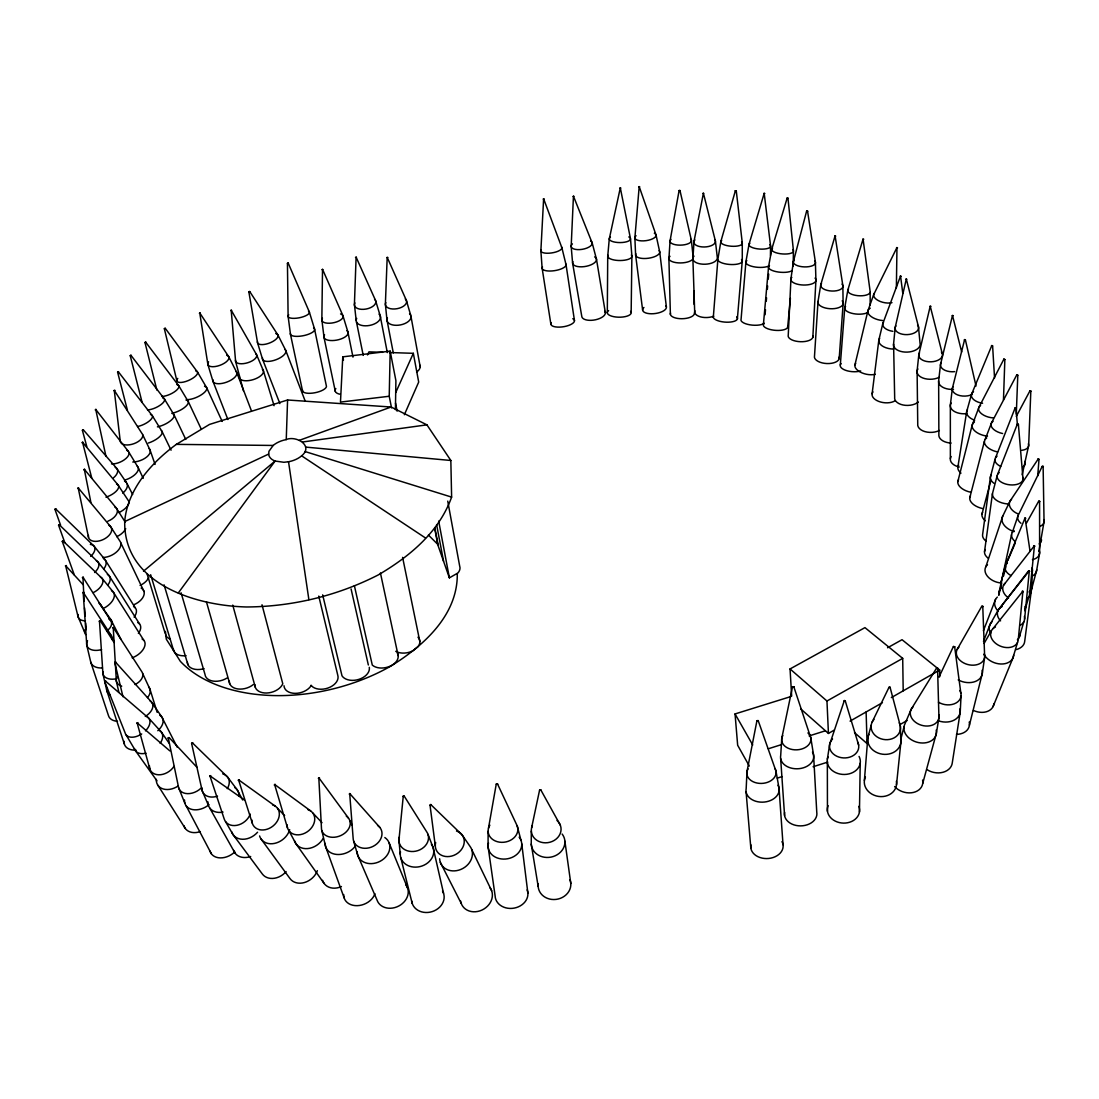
<?xml version="1.0" encoding="UTF-8"?>
<svg xmlns="http://www.w3.org/2000/svg" width="1099" height="1099" viewBox="0 0 1099 1099"><rect width="100%" height="100%" fill="white"/><g stroke="black" fill="none" stroke-linecap="round" stroke-linejoin="round"><path stroke-width="1.5" d="M321.842 319.562L322.529 269.296L342.943 315.715L347.888 331.912L352.985 357.12M742.278 260.6L742.278 242.934L736.275 190.855L735.327 190.786L736.275 190.855M827.368 759.134L829.635 744.504L844.362 700.475L845.255 700.887L858.635 745.04M845.255 701.025L843.963 701.011M870.161 305.288L870.174 292.32M84.747 632.516L78.029 616.566L65.61 565.628L83.208 584.75M488.107 831.339L488.08 846.546L495.127 895.946A16.458 13.641 -8.9 0 0 514.277 908.09A16.458 13.641 -8.9 0 0 527.163 889.847M1026.493 523.014L1038.679 501.226L1039.572 501.144L1039.613 553.072L1036.742 569.859L1030.312 594.119M538.153 886.357L531.243 844.101L531.312 831.064M607.307 312.858L607.72 256.397L609.258 239.032L620.303 187.819L630.496 238.744L631.884 256.053L631.156 312.514M806.639 211.035L807.573 211.159L806.639 211.035L793.451 261.383L790.95 278.638L788.258 335.071A12.405 5.468 2.3 0 0 800.484 341.707A12.405 5.468 2.3 0 0 812.834 335.937M770.454 255.394L770.55 245.723L764.19 193.314L749.051 244.157L745.933 261.644L741.083 319.218A12.213 4.451 4.5 0 0 749.738 324.796A12.213 4.451 4.5 0 0 764.286 323.271A12.281 4.492 4.8 0 0 773.82 330.195A12.281 4.492 4.8 0 0 787.667 326.169M792.516 686.71L793.794 686.806L792.516 686.71L781.787 738.198L780.702 755.439A16.609 11.91 -1.9 0 0 799.179 768.668A16.609 11.91 -1.9 0 0 812.477 752.101M793.19 266.219L793.409 251.547M793.423 250.586L787.956 198.15L787.186 197.999L771.814 249.006L768.586 266.562L763.42 324.329M859.459 812.024L860.215 763.228M395.42 409.666L395.901 380.652L390.172 351.13L342.778 356.845L340.47 402.097L389.225 396.258L390.172 351.13M787.035 198.163L787.956 198.191M387.315 352.587L380.172 315.701L375.57 300.522L356.103 257.125L354.414 304.492L356.158 320.207M758.228 720.71L756.936 720.724L758.186 720.587L776.004 771.251L779.04 788.258L783.024 844.678M896.372 287.842L896.963 247.522L873.691 294.587L867.88 310.907L854.926 364.937M286.248 439.641L287.581 399.995L391.107 407.015L426.92 424.846L450.837 460.481L451.62 497.105C439.064 532.163 409.584 556.506 378.413 574.846C337.585 595.754 292.389 606.689 246.533 606.978C195.512 605.7 123.706 584.05 124.709 521.585A167.9 100.462 -13.3 0 1 176.348 444.367L209.524 424.42L287.581 399.995M410.724 315.289L406.314 300.261L387.191 257.331L385.378 304.189L386.944 319.768L393.291 352.916M1003.469 399.926L1004.857 359.524L1003.785 359.304L1004.857 359.524M605.357 312.693L596.496 259.282L592.21 243.044L573.444 196.144L571.178 246.396L572.593 263.073L581.783 316.388A11.938 5.495 -9.9 0 0 595.617 319.754A11.938 5.495 -9.9 0 0 604.807 311.333M1032.414 570.106L1031.769 587.1L1024.68 641.459A15.262 10.454 8.1 0 1 1016.259 649.605M1016.287 414.131L1017.798 375.212L1016.699 374.993L1017.798 375.212M1016.3 416.37L1029.9 390.928L1030.835 390.983L1028.65 445.631L1022.166 474.823M574.489 320.716L566.054 264.763L561.905 247.811L543.62 198.782L540.873 250.792L542.123 268.142L550.846 323.999M763.901 193.41L764.835 193.479M961.048 696.079L960.224 712.042L952.27 762.926A15.949 12.158 11 0 1 943.121 772.24A15.949 12.158 11 0 1 927.295 769.808M812.834 337.366L815.898 280.822M156.869 390.049L144.972 342.503L145.618 342.064L178.862 385.928L188.272 401.588L201.213 429.022M145.892 342.119L144.999 342.545M170.18 639.055A14.095 8.833 -16.7 0 1 166.059 635.936L165.413 631.375M693.909 242.604L692.892 259.172L694.705 312.336M670.005 241.588L668.906 258.801L670.39 314.383M842.837 285.506L835.089 235.832L820.788 284.682L818.027 301.414L814.51 356.021A12.446 6.182 3.3 0 0 826.901 363.549A12.446 6.182 3.3 0 0 839.155 357.01M91.753 478.051L82.521 442.21L117.964 484.865L128.116 500.265A13.71 6.003 -26.4 0 1 118.912 512.615M141.95 401.767L130.218 355.65L130.877 355.211L164.562 399.239L174.109 414.969L185.786 439.463M131.138 355.307L130.245 355.691M839.183 358.631L843.112 303.942L842.878 286.88M666.392 306.978L659.702 251.863L656.062 235.104L639.192 186.569L634.879 237.961L635.62 255.092L642.64 310.138M840.309 364.923L844.76 307.624L847.824 290.122L863.058 239.087L870.092 291.139A11.265 4.52 3.7 0 1 857.769 295.672A11.265 4.52 3.7 0 1 848.524 289.023M713.306 317.35L717.839 259.9M1037.717 475.894L1039.008 459.341L1038.335 458.819L1010.022 501.117L1002.728 516.159L985.817 566.837M864.391 780.414L867.798 737.937L871.177 725.258M127.429 410.243L117.593 372.121L118.252 371.654L151.786 415.024M737.347 319.177L742.196 261.699M165.248 328.34L164.342 328.683L165.221 328.258L197.586 372.218L206.777 387.906L222.19 421.425M457.28 573.554C457.995 615.248 423.239 646.198 390.433 666.337A150.453 95.215 -13.8 0 1 180.346 661.337L166.334 639.233L165.661 634.851M765.055 314.781L765.508 309.684M766.264 301.195L766.566 297.802M767.336 289.312L767.638 285.919M768.242 279.132L768.696 274.036M539.582 790.14L540.9 790.167L539.582 790.14L531.628 827.684M399.404 836.93A14.974 12.405 -15.7 0 0 415.779 851.176A14.974 12.405 -15.7 0 0 426.453 831.448L404.185 796.088L403.278 795.964L398.923 840.213L400.256 854.253M694.005 256.122A12.254 5.921 -2.3 0 0 702.975 264.2A12.254 5.921 -2.3 0 0 717.29 257.372L715.394 241.011L703.415 193.204L694.032 241.258M787.653 327.351L790.401 298.406M702.742 193.438L703.69 193.369M893.583 344.014L895.163 327.584L906.318 278.967L918.448 326.678L920.014 343.012A13.353 7.583 -1.7 0 1 907.279 352.106A13.353 7.583 -1.7 0 1 893.583 344.014L894.668 397.151A13.092 7.679 -1.4 0 0 903.062 404.995A13.092 7.679 -1.4 0 0 918.352 402.028M896.496 784.906L900.864 742.457L900.328 725.972L890.011 687.095L889.009 687.301L872.111 722.153M993.056 628.559L1022.922 591.125L1018.251 639.92A14.328 10.303 21.5 0 1 998.112 645.031A14.328 10.303 21.5 0 1 995.488 626.938M679.1 190.567L680.006 190.594L679.1 190.567L670.129 240.489M1024.584 619.204L1029.337 570.738L999.774 608.104M435.3 845.928L430.025 805.141L430.657 804.454L462.006 834.787L469.85 846.134A17.007 14.232 -29 0 1 460.907 869.405A17.007 14.232 -29 0 1 439.641 858.745M1029.626 594.147L1034.447 545.681L1003.497 585.314M951.102 443.076A13.408 8.009 -0.3 0 1 938.876 434.435L938.642 380.913L940.524 364.373L952.49 315.427L961.68 351.955M496.253 784.109L497.559 784.136L496.253 784.109L488.492 828.179M872.125 393.676L878.843 340.031L882.785 323.683L900.548 275.973L902.76 293.145M984.512 551.643L992.452 493.671L997.068 475.963M1038.926 551.327L1044.05 521.682L1043.116 466.264L1042.237 466.319L1018.237 515.266L1012.289 532.466M377.561 825.335A14.933 11.965 -25.3 0 1 373.303 846.257A14.933 11.965 -25.3 0 1 353.122 838.015L349.688 793.505L379.911 827.506M957.875 467.034L966.667 411.672L971.365 394.775L991.82 345.484L992.603 345.842L994.554 378.015M756.936 720.724L746.99 771.525L746.18 788.546A16.595 12.116 -2.8 0 0 764.409 802.05A16.595 12.116 -2.8 0 0 777.982 785.222M208.343 805.182L202.175 790.717L191.611 743.446L192.229 742.69L227.617 777.103L237.137 789.741L242.659 799.99M346.295 816.117A14.864 11.059 -21.5 0 1 340.937 835.501A14.864 11.059 -21.5 0 1 321.43 827.588L318.806 777.749L348.507 818.164M999.087 592.224L1011.547 534.663M942.296 353.699L930.221 306.154L918.833 354.579L917.102 370.954L917.734 423.912A13.202 7.858 -0.8 0 0 924.726 431.55A13.202 7.858 -0.8 0 0 939.357 430.492M620.784 188.011L619.932 188.053M976.022 386.024L965.375 339.783L964.62 339.564L952.325 388.51L950.347 405.064L950.36 458.599M969.414 725.175L982.3 673.426L984.677 657.133L982.753 606.153L981.792 606.25L957.174 649.399M998.689 595.37L1001.546 584.05M1003.579 575.945L1006.025 566.232M957.82 481.637L972.107 425.395L978.55 408.402M900.685 739.806L903.982 726.906M994.952 459.506L990.391 477.117L982.575 534.815A14.383 8.284 7.9 0 0 986.119 541.189M969.744 497.833L984.416 441.358M1000.749 583.514L1005.036 566.974M981.902 514.332L990.941 480.304M922.748 783.34L936.348 733.418L938.944 717.647L937.557 667.958L936.595 668.055L911.208 709.226L904.972 723.829A16.567 12.405 16.4 0 0 918.544 742.594A16.567 12.405 16.4 0 0 936.197 730.107M1039.846 501.529L1038.679 501.226M387.878 257.468L386.958 257.647M735.355 190.869L720.889 241.368L717.949 258.815A12.309 4.204 4.1 0 0 731.316 264.543A12.309 4.204 4.1 0 0 741.523 259.488M1029.708 571.384L1028.637 570.779L998.153 610.22L990.13 624.259L983.468 641.404M1033.678 545.818L1034.846 546.203M1023.306 591.784L1022.221 591.18M1024.735 610.728L1028.911 596.62M1017.495 642.503L1012.838 658.205L993.07 706.575M1019.213 637.351L1023.856 621.732M889.009 687.301L890.272 687.466M1005.75 564.694L1025.079 517.945L1030.038 551.231M981.764 606.36L983.014 606.593M953.41 646.514L954.646 646.816L953.41 646.514L939.041 677.011M1037.896 458.997L1039.008 459.341M936.595 668.055L937.832 668.426M88.524 537.411L78.18 487.832L110.642 526.682L119.654 540.722A14.081 8.407 -24.9 0 1 117.414 551.176A14.081 8.407 -24.9 0 1 103.072 557.495M1042.209 466.402L1043.391 466.594M60.596 525.185L54.95 509.359L55.513 508.782L93.992 546.093L105.092 559.776L135.301 607.871M1017.331 424.132L1018.388 424.406L1017.331 424.132L997.7 474.15M124.352 743.982L106.85 690.735L102.935 673.921L99.46 620.908L100.352 620.88L114.076 642.544M995.57 457.733L1015.16 407.839L1015.998 408.196L1017.44 425.189M1015.998 408.196L1014.858 408.072M1029.9 390.928L1030.986 391.217M965.389 339.852L964.318 339.893M985.116 439.476L991.614 422.662L1016.781 374.869M983.44 630.647L995.502 599.45M1007.783 560.504L1015.105 543.359M991.518 345.69L992.576 345.91M906.785 279.256L905.755 279.228M120.327 441.812L114.269 390.324L141.812 433.253A11.718 5.948 -18.4 0 1 136.001 442.815A11.718 5.948 -18.4 0 1 121.137 443.172M404.363 414.735L418.692 382.067L413.334 353.315L389.444 352.532M395.709 392.604L413.334 353.315M367.492 354.95L368.962 351.859L382.617 352.312M243.428 390.777L235.598 361.379L231.188 310.124L256.63 354.84L263.307 370.542L274.091 405.682M231.573 310.33L230.708 310.536M322.804 269.502L321.938 269.653M248.896 291.894L249.72 291.482L248.855 291.867L257.551 342.792L262.579 359.318L279.888 403.594M227.891 419.53L212.959 381.271L207.903 364.607L199.73 312.885L228.88 356.969L236.793 372.575L251.451 410.889M311.168 685.46L310.88 686.037A14.534 9.603 -15.1 0 1 295.054 693.359A14.534 9.603 -15.1 0 1 284.009 685.735M901.221 276.357L900.246 276.165M896.55 247.66L897.54 247.879M979.182 406.809L1003.868 359.181M984.113 643.423L991.394 630.73M835.735 236.148L834.8 235.997M288.103 315.825L287.443 263.32L288.185 263.073L309.286 311.841L314.506 328.862L326.293 385.57A12.226 4.341 -11.5 0 1 314.877 392.755A12.226 4.341 -11.5 0 1 302.5 390.09M178.299 592.952L275.107 461.044L283.885 462.281L288.803 461.704A19.026 11.072 -12.9 0 0 301.621 455.838C314.053 445.809 296.057 435.039 285.864 439.682A19.026 11.072 -12.9 0 0 273.156 445.452L268.953 451.304L268.664 454.285A19.026 11.072 -12.9 0 0 275.107 461.044L143.502 571.192M573.912 196.309L573.074 196.501M639.673 186.72L638.821 186.885M544.06 198.905L543.222 199.07M899.683 724.777L907.101 720.504M800.649 708.855L828.44 733.431L834.1 730.203M850.077 721.109L882.428 702.673M891.33 697.604L939.7 670.047L902.032 639.7L887.58 647.764M828.44 733.431L826.956 701.011L902.705 658.37L864.954 627.625L790.044 668.948L791.665 696.093M124.709 521.585L268.678 454.066M299.423 440.301L391.107 407.015M434.668 528.344L437.828 544.912L449.381 577.854L457.912 572.991A13.71 8.751 -10.8 0 0 459.684 566.122L447.746 501.117M777.24 778.133L782.131 776.581M813.095 766.745L827.767 762.088M768.352 748.762L781.403 744.641M809.125 735.918L825.431 730.78M749.312 766.03L737.663 745.259L735.052 713.938L790.744 696.601M302.692 441.977L426.92 424.846M176.348 444.367L273.156 445.452M117.675 372.176L118.486 371.668M305.962 447.128L450.837 460.481M82.466 430.355L83.332 429.833L82.37 430.245L86.794 446.579M304.973 451.524L451.62 497.105M169.177 743.295L161.333 732.044L148.805 718.238L105.325 680.968L104.721 681.668L125.094 732.799A14.081 8.49 -35 0 0 141.702 733.94M125.231 522.121L116.329 508.081L84.293 469.232L90.874 502.38M83.854 469.891L84.705 469.3M169.878 750.919L137.087 722.771L149.766 768.723M244.321 799.907L209.882 775.784L224.196 818.961A14.782 11.457 -37.2 0 0 236.821 825.322A14.782 11.457 -37.2 0 0 250.256 814.098M199.359 313.284L200.252 312.913M310.66 810.938L274.585 784.425L287.512 827.932M275.382 806.24L238.524 779.768L252.289 823.137M81.985 442.746L82.892 442.21M128.157 451.153L95.709 409.391L105.999 456.428M95.201 409.913L96.094 409.419M114.008 390.722L114.969 390.351M301.621 455.838L425.505 537.988M139.559 623.985L109.131 575.725L97.948 562.001L59.126 524.621L58.577 525.212L64.827 542.7M58.604 525.281L59.538 524.663M143.9 640.429L113.238 592.018L101.973 578.253L62.835 540.79L62.272 541.395L74.292 574.928M62.3 541.464L63.275 540.914M77.658 488.451L78.592 487.915M104.762 681.751L105.82 681.119M110.491 620.372L82.947 577.126L84.074 601.153M177.227 747.21L161.828 717.015L151.758 702.357L115.395 661.969L114.777 662.601L122.978 696.739M790.044 668.948L826.956 701.011M854.514 732.621L867.07 743.583L866.122 711.973M111.411 635.758L83.167 592.251L86.766 645.278L90.75 662.093L108.403 715.408A14.837 9.548 -18.8 0 0 117.483 721.342M135.04 684.54A13.71 8.696 -18.2 0 0 141.62 671.407L113.224 627.419L116.37 681.311L118.857 692.178M311.003 685.309L313.05 687.163A14.507 9.616 -14.5 0 0 330.098 687.163A14.507 9.616 -14.5 0 0 337.805 675.363L318.765 596.084M196.955 767.308L169.177 737.635L168.243 737.717L178.656 787.791L184.824 803.122M137.911 722.592L136.894 723.279M210.747 775.592L209.73 776.347M275.327 784.356L274.283 785.112M239.252 779.686L238.222 780.441M428.418 535.048L438.075 544.678L434.916 528.111M277.552 808.369L284.627 815.595M312.872 813.068L322.021 822.711M98.869 602.705L110.903 619.671L121 639.467M83.332 429.833L116.728 468.394L126.303 482.406M164.342 328.683L176.898 380.941M862.77 239.28L863.745 239.266M261.095 839.059L289.944 878.513A16.32 13.009 -37.9 0 0 304.423 882.538A16.32 13.009 -37.9 0 0 317.35 870.655M156.951 780.826L135.575 750.905L126.055 734.833M150.673 574.75L173.766 651.034L175.181 653.026A14.218 9.012 -16.7 0 0 186.074 655.663M324.123 883.445L296.043 843.895L288.886 830.693M807.545 211.063L815.389 262.084L815.898 279.448M249.761 291.578L277.965 335.058L285.781 350.512L305.22 401.176M157.981 785.387L185.291 828.481M679.979 190.553L691.367 240.241L693.181 257.262M152.459 415.944L162.171 431.728L171.073 450.205M128.968 452.39L138.227 467.666L143.213 478.367M225.556 821.654L233.153 834.773L262.318 873.98A16.251 12.886 -38.1 0 0 286.111 871.603M735.052 713.938L752.719 744.971M209.772 808.081L235.049 853.154M540.873 790.016L560.325 825.17M431.22 804.633L430.863 805.54L430.025 805.141M350.416 793.643L349.221 794.11M404.185 796.088L402.948 796.473M186.143 805.828L211.393 853.841M319.507 777.872L318.312 778.284M127.25 484.109L132.649 494.468M440.356 862.454L461.237 903.419M349.853 820.719L352.133 825.198M192.751 742.842L191.611 743.446M55.912 508.823L54.95 509.359M113.994 627.46L112.881 627.9M169.177 737.635L168.051 738.198M83.4 577.25L82.315 577.648M100.352 620.88L99.253 621.306M83.922 592.292L82.837 592.704M471.663 849.376L491.624 890.685M142.636 434.6L150.11 450.178L155.069 464.451M120.698 542.659L144.024 591.496M497.531 783.999L517.189 825.871L520.995 840.35M112.373 637.708L114.392 642.008M115.862 662.065L114.777 662.601M66.435 565.518L65.404 566.012M142.636 673.453L150.041 689.416L157.171 712.358M389.211 843.112L407.592 888.047M427.978 834.32L433.116 847.576L443.529 893.212M344.138 897.856L325.647 846.725L321.787 830.501M793.794 686.696L810.801 737.855L813.59 755.082L816.763 812.175A16.224 11.952 -1.4 0 1 800.594 825.885A16.224 11.952 -1.4 0 1 784.631 812.408M147.087 573.939L165.276 633.766M164.081 584.86L187.915 664.661M181.074 592.759L205.005 674.443A14.424 9.328 -16.5 0 0 212.89 681.078A14.424 9.328 -16.5 0 0 226.985 678.042M353.658 841.147L357.793 855.462L377.067 900.122A16.444 13.49 -26.2 0 0 398.786 906.016A16.444 13.49 -26.2 0 0 405.888 884.97M206.406 601.702L229.705 683.66M232.754 605.109L255.298 687.287M262.002 604.766L282.786 683.784A14.521 9.548 -15.7 0 1 266.769 693.016A14.521 9.548 -15.7 0 1 254.982 684.801M400.833 857.893L412.18 903.351M322.666 594.861L341.995 675.816A14.452 9.589 -13.7 0 0 358.769 679.402A14.452 9.589 -13.7 0 0 369.291 667.327M354.386 585.712L372.286 665.074A14.369 9.52 -12.9 0 0 390.379 666.076A14.369 9.52 -12.9 0 0 397.426 653.356M351.076 588.954L368.344 664.991M380.433 573.005L398.181 655.732M173.271 648.74L173.766 651.034M302.596 391.23L290.493 334.467L288.172 316.746M342.778 356.845L343.479 360.115M335.319 391.478L324.068 337.681L321.98 320.757M402.605 557.385L419.873 641.72M356.461 321.938L363.233 355.403M389.225 396.258L391.532 407.88M395.53 403.072L397.11 411.15M436.605 524.635L443.543 561.218M438.68 521.091L449.381 577.854M411.081 316.993L420.189 366.791M356.433 257.262L355.499 257.441M288.529 461.731L308.874 599.614M564.886 841.161L570.807 883.514M954.633 646.693L960.869 693.249M521.75 843.853L527.905 893.336M1025.807 518.302L1024.598 518.275M953.231 315.633L952.187 315.674M1018.388 424.406L1023.018 479.109M746.07 791.706L750.823 848.002M288.378 263.142L287.443 263.32M84.568 607.871L85.2 616.264M85.708 622.982L86.203 629.7A13.161 8.064 -17.9 0 1 86.148 627.543M930.963 306.36L929.919 306.401M780.647 758.544L784.576 815.527M693.881 290.96L694.156 304.437M902.705 658.37L903.199 690.845M827.341 762.582L827.451 811.296M939.7 670.047L939.7 676.709M815.046 278.102A12.597 5.261 2.1 0 1 803.369 285.026A12.597 5.261 2.1 0 1 791.829 277.346M814.647 260.903A11.086 4.561 2.1 0 1 804.372 266.906A11.086 4.561 2.1 0 1 794.22 260.257M417.977 637.186A14.26 9.41 -12.3 0 1 417.991 646.72L412.812 650.855L409.405 652.215A14.26 9.41 -12.3 0 1 395.764 651.322M917.555 325.043A11.759 6.608 -1.8 0 1 907.238 334.618A11.759 6.608 -1.8 0 1 895.877 325.895M1008.951 504.001A14.837 8.325 7.7 0 1 992.452 493.671M1022.743 477.186A13.064 7.253 7.6 0 1 1007.673 484.522A13.064 7.253 7.6 0 1 999.17 472.584M988.111 558.155A14.548 8.462 8.2 0 1 985.24 549.527M1000.722 466.416A12.927 7.102 7.4 0 1 997.027 456.195M994.046 483.381A14.672 8.146 7.5 0 1 991.119 475.084M1002.618 433.528A12.638 6.663 13.7 0 1 992.273 427.978A12.638 6.663 13.7 0 1 993.029 421.315M997.576 451.936A14.342 7.652 13.8 0 1 985.844 445.59A14.342 7.652 13.8 0 1 986.737 437.938M982.575 508.535A14.067 7.803 14.2 0 1 970.458 495.91M1024.392 616.457A14.108 10.056 21.2 0 1 1019.858 625.482M1000.571 620.88A14.108 10.056 21.2 0 1 1002.164 606.524M1020.051 634.466A15.963 11.457 21.4 0 1 1017.386 639.797M990.666 633.409A15.963 11.457 21.4 0 1 991.985 621.842M982.575 403.264A12.336 6.759 8.2 0 1 972.491 398.36A12.336 6.759 8.2 0 1 973.522 391.684M974.676 420.244A13.999 7.748 8.3 0 1 967.45 409.762M960.979 473.147A13.738 7.872 8.7 0 1 958.658 465.097M972.354 394.376A12.171 7.075 -0.4 0 1 957.531 394.898A12.171 7.075 -0.4 0 1 952.998 386.711M959.29 467.006A13.545 8.201 0.1 0 1 951.116 456.511M966.612 413.65A13.806 8.105 -0.3 0 1 953.575 410.971A13.806 8.105 -0.3 0 1 951.116 403.003M892.91 331.335A11.567 6.127 6.4 0 1 883.527 322.186M895.177 400.695A12.886 7.157 6.7 0 1 878.609 401.355A12.886 7.157 6.7 0 1 872.963 391.931M893.748 349.07A13.133 7.034 6.5 0 1 881.577 345.484A13.133 7.034 6.5 0 1 879.681 338.313M939.123 377.355A13.463 7.762 -1.1 0 1 922.72 377.946A13.463 7.762 -1.1 0 1 917.885 368.962M941.376 352.037A11.855 6.759 -1.2 0 1 931.1 361.805A11.855 6.759 -1.2 0 1 919.52 352.848M792.695 249.61A10.935 3.654 4.6 0 1 782.529 253.951A10.935 3.654 4.6 0 1 772.57 248.14M792.297 270.491A12.432 4.259 4.6 0 1 776.018 271.618A12.432 4.259 4.6 0 1 769.465 265.546A12.364 4.217 4.4 0 1 753.2 266.659A12.364 4.217 4.4 0 1 746.839 260.642M993.208 417.895A12.501 6.539 13.4 0 1 980.596 412.922A12.501 6.539 13.4 0 1 980.596 405.49M970.444 492.16A13.916 7.666 13.9 0 1 958.534 479.768M987.506 436.166A14.177 7.514 13.5 0 1 974.085 430.245A14.177 7.514 13.5 0 1 974.442 422.043M954.66 371.641A12.048 6.91 -0.8 0 1 943.313 369.401A12.048 6.91 -0.8 0 1 941.197 362.615M953.492 389.376A13.669 7.913 -0.7 0 1 938.642 380.913M867.784 312.556A12.803 5.22 3.8 0 1 851.299 313.16A12.803 5.22 3.8 0 1 845.571 306.346M860.696 370.954A12.611 5.426 4 0 1 845.337 370.212A12.611 5.426 4 0 1 841.106 363.59M161.402 430.657A13.147 4.973 -25 0 1 159.616 436.715A13.147 4.973 -25 0 1 148.31 443.062M150.453 414.474A11.567 4.286 -24.9 0 1 150.165 420.271A11.567 4.286 -24.9 0 1 137.54 426.522M115.203 467.336A11.979 6.525 -26.5 0 1 113.595 477.749M124.558 481.183A13.586 7.473 -26.6 0 1 122.8 493.121M185.951 399.995A12.886 4.794 -24.5 0 1 185.841 406.369A12.886 4.794 -24.5 0 1 171.801 413.32A13.009 4.863 -24.8 0 1 171.609 419.845A13.009 4.863 -24.8 0 1 157.432 426.865M176.843 384.554A11.333 4.135 -24.5 0 1 175.785 390.873A11.333 4.135 -24.5 0 1 161.993 396.478M109.076 618.133A14.713 8.71 -26.7 0 1 111.933 624.136M85.695 634.576A14.713 8.71 -26.7 0 1 84.719 630.084M85.447 620.784A12.968 7.597 -26.6 0 1 78.015 614.437M99.501 603.928A12.968 7.597 -26.6 0 1 101.96 607.06M162.556 397.824A11.443 4.204 -24.7 0 1 161.416 404.281A11.443 4.204 -24.7 0 1 147.5 409.927M109.969 694.898A15.304 9.726 -18.5 0 1 106.754 688.139M136.042 750.109A14.974 9.809 -19 0 1 124.228 741.358M116.81 678.66A13.49 8.504 -18.3 0 1 102.853 671.64M257.564 832.231A16.719 13.023 -37.4 0 1 242.591 839.265A16.719 13.023 -37.4 0 1 231.614 831.709M100.407 577.071A12.803 7.185 -31.5 0 1 102.18 584.297A12.803 7.185 -31.5 0 1 93.168 592.677M142.114 639.027A14.218 8.352 -32.1 0 1 143.859 648.286A14.218 8.352 -32.1 0 1 132.141 657.82M111.452 590.644A14.521 8.242 -31.7 0 1 113.527 598.928A14.521 8.242 -31.7 0 1 103.32 608.475M107.359 574.406A14.369 8.078 -31.5 0 1 107.784 585.149M96.396 560.847A12.666 7.047 -31.4 0 1 94.638 572.51M137.801 622.625A14.081 8.201 -31.9 0 1 138.392 633.45M108.746 618.861A13.161 8.064 -17.9 0 1 106.837 630.936M159.822 715.243A15.661 9.864 -27.7 0 1 157.803 730.711M149.986 700.819A13.82 8.613 -27.5 0 1 145.274 716.452M173.958 766.374A14.246 10.413 -32.3 0 1 158.778 774.795A14.246 10.413 -32.3 0 1 149.464 765.879M178.34 785.854A16.128 11.869 -32.5 0 1 163.284 789A16.128 11.869 -32.5 0 1 156.278 779.356M200.361 831.572A15.716 11.801 -33.1 0 1 183.945 825.692M147.06 716.795A14.081 8.49 -35 0 1 145.494 730.849M159.341 730.395A15.977 9.726 -35.1 0 1 160.166 743.377M146.002 753.2A15.977 9.726 -35.1 0 1 134.476 748.584M109.653 634.205A13.367 8.256 -18.2 0 1 112.469 639.906M101.561 649.564A13.367 8.256 -18.2 0 1 89.459 648.808A13.367 8.256 -18.2 0 1 87.535 640.744M102.427 667.958A15.152 9.465 -18.3 0 1 90.75 662.093M116.576 484.109A12.075 5.193 -26.3 0 1 117.126 490.209A12.075 5.193 -26.3 0 1 105.957 497.16M109.007 525.418A12.405 7.35 -24.8 0 1 103.498 539.417A12.405 7.35 -24.8 0 1 88.428 535.405M141.125 588.075A13.779 8.49 -25.3 0 1 143.502 596.304A13.779 8.49 -25.3 0 1 133.611 604.835M126.673 450.315A11.814 5.591 -24.1 0 1 126.014 458.448A11.814 5.591 -24.1 0 1 111.494 463.915M137.306 466.251A13.422 6.443 -24.2 0 1 135.974 473.573A13.422 6.443 -24.2 0 1 124.489 480.153M234.801 851.89A15.853 11.485 -29.2 0 1 220.171 857.893A15.853 11.485 -29.2 0 1 210.074 851.148M209.044 804.647A16.251 11.498 -28.6 0 1 192.613 809.592A16.251 11.498 -28.6 0 1 184.536 800.017M200.911 788.271A14.342 10.07 -28.4 0 1 187.668 793.657A14.342 10.07 -28.4 0 1 178.656 787.791M90.338 544.39A12.529 6.91 -31.2 0 1 90.709 556.396M103.347 558.484A14.218 7.927 -31.3 0 1 103.732 569.021M133.556 606.552A13.93 8.036 -31.7 0 1 134.133 617.171M222.754 773.861A14.562 10.798 -30 0 1 227.246 788.642M217.52 796.129A14.562 10.798 -30 0 1 201.831 787.804M234.746 787.516A16.499 12.309 -30.1 0 1 239.032 795.896M223.042 812.106A16.499 12.309 -30.1 0 1 207.958 801.885M250.682 856.519A16.059 12.24 -30.8 0 1 233.62 850.283M149.162 448.626A13.312 6.841 -18.5 0 1 146.716 457.005A13.312 6.841 -18.5 0 1 132.787 462.047M114.708 506.845A12.281 7.212 -24.4 0 1 116.714 513.837A12.281 7.212 -24.4 0 1 107.826 521.228M125.712 528.688A13.93 8.27 -24.6 0 1 116.755 536.669M148.777 577.483A13.641 8.339 -24.9 0 1 140.081 585.437M121.728 686.161A13.71 8.696 -18.2 0 1 117.085 676.572M148.873 687.081A15.551 9.96 -18.3 0 1 147.486 697.563M1011.107 575.642A13.779 9.108 7.4 0 1 1007.33 562.674M1032.153 567.702A13.779 9.108 7.4 0 1 1031.741 572.4M1031.48 584.352A15.62 10.413 7.5 0 1 1029.227 592.073M1002.288 588.94A15.62 10.413 7.5 0 1 1001.546 580.904M891.976 302.665A11.43 5.577 12.7 0 1 878.293 300.577A11.43 5.577 12.7 0 1 874.378 293.268M882.593 320.537A12.982 6.415 12.7 0 1 869.694 315.331A12.982 6.415 12.7 0 1 870.243 308.146M875.257 374.264A12.762 6.567 12.9 0 1 859.981 371.915A12.762 6.567 12.9 0 1 855.709 363.371M1028.376 443.776A12.776 6.786 14 0 1 1021.85 450.274M1024.996 461.36A14.507 7.803 14.1 0 1 1023.032 467.02M985.336 520.816A14.218 7.94 14.5 0 1 982.616 512.381M1041.55 539.815A15.249 8.833 12.1 0 1 1039.173 543.909M1015.339 541.683A15.249 8.833 12.1 0 1 1013.979 530.611M1043.762 519.607A13.435 7.707 12 0 1 1039.723 526.503M1020.957 523.289A13.435 7.707 12 0 1 1018.237 515.266M999.348 594.628A14.933 8.957 12.6 0 1 999.829 589.998M1029.433 591.454A13.93 9.836 20.9 0 1 1027.331 598.708M1008.525 597.993A13.93 9.836 20.9 0 1 1005.104 583.239M998.208 611.332A15.771 11.21 21 0 1 997.329 597.087M1024.872 606.428A15.771 11.21 21 0 1 1025.092 609.478M842.191 300.81A12.652 6.017 3 0 1 832.286 308.75A12.652 6.017 3 0 1 818.027 301.414M842.054 284.16A11.141 5.234 3 0 1 831.902 291.043A11.141 5.234 3 0 1 821.53 283.391M1036.742 569.859A15.441 10.07 14.2 0 1 1031.837 576.302M1006.423 564.611A15.441 10.07 14.2 0 1 1007.151 562.097M1039.297 550.695A13.628 8.819 14 0 1 1032.414 559.638M1001.89 583.033A14.685 9.918 18.2 0 1 987.287 576.068A14.685 9.918 18.2 0 1 987.506 564.762M1014.212 531.573A15.043 9.918 17.8 0 1 1002.728 516.159M1017.99 513.865A13.27 8.682 17.6 0 1 1011.533 499.303M204.043 668.618A14.328 9.163 -16.7 0 1 187.393 662.326M253.32 684.553A14.493 9.451 -16.1 0 1 237.782 688.949A14.493 9.451 -16.1 0 1 229.306 681.215M984.484 654.386A14.424 10.303 14.3 0 1 967.505 664.455A14.424 10.303 14.3 0 1 958.891 647.187M982.094 670.294A16.334 11.746 14.5 0 1 975.527 681.407A16.334 11.746 14.5 0 1 958.204 679.896M969.222 722.043A15.922 11.718 15.1 0 1 956.487 734.352M807.93 732.923A14.658 10.413 -2 0 1 807.023 746.345A14.658 10.413 -2 0 1 788.299 748.309A14.658 10.413 -2 0 1 782.818 735.574M993.936 703.635A15.798 11.677 22.3 0 1 973.426 710.449M1013.69 655.251A16.224 11.746 21.7 0 1 1000.832 664.002A16.224 11.746 21.7 0 1 983.811 654.207M857.632 742.1A14.644 11.594 2.9 0 1 852.013 756.263A14.644 11.594 2.9 0 1 833.33 753.969A14.644 11.594 2.9 0 1 832.547 739.023M858.814 806.35A16.142 13.106 3.7 0 1 843.455 823.11A16.142 13.106 3.7 0 1 828.096 805.663M859.061 756.428A16.581 13.202 3 0 1 844.499 774.465A16.581 13.202 3 0 1 828 756.909M960.031 708.814A16.375 12.213 10.3 0 1 954.44 719.969A16.375 12.213 10.3 0 1 938.367 720.793M959.743 690.488A14.452 10.715 10.1 0 1 955.951 703.044A14.452 10.715 10.1 0 1 938.436 702.179M272.566 804.866A14.837 11.553 -37 0 1 278.473 818.714A14.837 11.553 -37 0 1 263.059 829.979A14.837 11.553 -37 0 1 251.863 819.991M289.683 829.663A16.787 13.147 -37.2 0 1 274.544 843.4A16.787 13.147 -37.2 0 1 259.584 835.941M938.807 714.748A14.63 10.88 16.2 0 1 921.374 725.216A14.63 10.88 16.2 0 1 912.981 706.904M922.611 780.043A16.128 12.336 17.1 0 1 913.448 792.434A16.128 12.336 17.1 0 1 894.641 786.568M775.07 768.586A14.644 10.592 -2.9 0 1 761.181 783.436A14.644 10.592 -2.9 0 1 748.076 768.86M781.98 841.614A16.21 12.158 -2.4 0 1 768.764 858.456A16.21 12.158 -2.4 0 1 750.919 844.829M899.243 722.826A14.754 12.377 8.2 0 1 893.968 737.937A14.754 12.377 8.2 0 1 875.147 735.396A14.754 12.377 8.2 0 1 873.966 719.405M896.386 781.279A16.21 13.82 9.3 0 1 878.637 796.432A16.21 13.82 9.3 0 1 865.421 776.952M900.768 738.775A16.691 14.053 8.4 0 1 882.483 754.202A16.691 14.053 8.4 0 1 868.842 734.42M572.799 318.71A11.938 4.437 -8.9 0 1 564.364 326.582A11.938 4.437 -8.9 0 1 551.231 322.79M565.6 263.733A12.089 4.204 -8.9 0 1 554.212 270.711A12.089 4.204 -8.9 0 1 542.521 266.988M561.52 246.918A10.633 3.613 -8.9 0 1 551.478 252.962A10.633 3.613 -8.9 0 1 541.216 249.789M235.914 371.38A12.693 5.509 -20.4 0 1 226.628 382.164A12.693 5.509 -20.4 0 1 212.918 379.773M226.71 355.238A11.169 4.767 -20.3 0 1 226.312 361.818A11.169 4.767 -20.3 0 1 212.808 366.723A11.169 4.767 -20.3 0 1 208.576 361.832M630.496 238.744A10.633 3.682 0.2 0 1 617.665 242.494A10.633 3.682 0.2 0 1 610.44 237.178M628.793 236.931A10.633 3.682 0.2 0 1 629.988 237.796M630.579 311.36A11.938 4.492 0.3 0 1 618.284 317.185A11.938 4.492 0.3 0 1 608.626 310.591M631.293 254.954A12.089 4.272 0.3 0 1 620.413 260.518A12.089 4.272 0.3 0 1 607.994 255.284M374.567 299.216A10.853 5.838 -10.7 0 1 366.187 309.025A10.853 5.838 -10.7 0 1 354.881 302.898M379.045 314.19A12.336 6.704 -10.7 0 1 369.552 325.441A12.336 6.704 -10.7 0 1 356.694 318.394M262.386 369.305A12.515 5.632 -16.6 0 1 253.32 379.595A12.515 5.632 -16.6 0 1 239.335 376.504M255.82 353.768A11.017 4.877 -16.6 0 1 247.811 362.711A11.017 4.877 -16.6 0 1 235.529 360.087M714.762 239.733A10.784 5.138 -2.4 0 1 704.184 246.987A10.784 5.138 -2.4 0 1 694.898 239.953M713.663 316.237A12.062 6.058 -2.2 0 1 700.242 316.787A12.062 6.058 -2.2 0 1 694.843 310.742M736.687 316.842A12.158 4.437 4.2 0 1 726.576 322.199A12.158 4.437 4.2 0 1 713.416 316.196M741.619 241.972A10.825 3.613 4.1 0 1 731.233 246.231A10.825 3.613 4.1 0 1 721.713 240.516M659.112 250.682A12.144 4.794 -7.6 0 1 648.328 258.251A12.144 4.794 -7.6 0 1 635.881 253.814M654.331 233.249A10.688 4.149 -7.6 0 1 652.724 238.771A10.688 4.149 -7.6 0 1 639.096 240.612A10.688 4.149 -7.6 0 1 636.033 235.722M665.802 305.742A11.979 5 -7.5 0 1 653.658 313.696A11.979 5 -7.5 0 1 643.918 307.445M690.735 239.184A10.729 4.204 -1.8 0 1 680.267 245.146A10.729 4.204 -1.8 0 1 670.981 239.417M692.136 259.79A12.199 4.863 -1.8 0 1 675.94 262.62A12.199 4.863 -1.8 0 1 670.005 256.287M694.334 312.858A12.02 5.069 -1.7 0 1 681.902 318.724A12.02 5.069 -1.7 0 1 670.527 313.05M594.641 256.878A12.116 5.33 -9.9 0 1 586.591 266.219A12.116 5.33 -9.9 0 1 572.895 261.631M590.575 240.969A10.66 4.616 -9.9 0 1 588.789 247.193A10.66 4.616 -9.9 0 1 575.244 249.349A10.66 4.616 -9.9 0 1 572.4 243.868M284.888 349.427A12.405 5.138 -20.6 0 1 276.096 359.703A12.405 5.138 -20.6 0 1 262.51 357.931M275.753 333.533A10.921 4.437 -20.6 0 1 270.725 342.531A10.921 4.437 -20.6 0 1 257.482 341.597M340.553 313.916A10.825 4.616 -11.1 0 1 340.69 319.933A10.825 4.616 -11.1 0 1 327.2 323.175A10.825 4.616 -11.1 0 1 322.433 318.27M346.886 330.73A12.309 5.33 -11.1 0 1 336.624 340.127A12.309 5.33 -11.1 0 1 324.576 334.81M340.319 394.294A12.116 5.522 -11.3 0 1 335.799 388.51M405.297 298.955A10.743 5.811 -10.2 0 1 397.165 308.682A10.743 5.811 -10.2 0 1 385.818 302.623M409.556 313.806A12.199 6.663 -10.3 0 1 400.352 324.933A12.199 6.663 -10.3 0 1 387.439 317.968M419.818 365.06A11.993 6.773 -10.4 0 1 416.603 372.053M308.476 311.099A10.88 3.517 -11.3 0 1 299.038 317.831A10.88 3.517 -11.3 0 1 288.762 314.795M313.572 327.997A12.377 4.094 -11.3 0 1 304.45 335.456A12.377 4.094 -11.3 0 1 290.411 333.395M769.85 244.761A10.88 3.627 4.3 0 1 759.601 249.061A10.88 3.627 4.3 0 1 749.848 243.305M204.538 386.298A12.776 4.698 -24 0 1 203.205 393.483A12.776 4.698 -24 0 1 187.586 399.638M195.636 370.844A11.237 4.053 -24 0 1 194.743 376.82A11.237 4.053 -24 0 1 181.417 382.425A11.237 4.053 -24 0 1 177.763 378.386M517.189 825.871A14.933 12.075 -8.5 0 1 501.57 842.342A14.933 12.075 -8.5 0 1 489.866 825.157M519.154 837.177A16.911 13.751 -8.6 0 1 507.711 858.745A16.911 13.751 -8.6 0 1 488.519 842.947M355.513 845.79A16.842 12.625 -21.7 0 1 336.885 854.459A16.842 12.625 -21.7 0 1 325.235 843.414M374.938 893.693A16.416 12.597 -22.3 0 1 357.189 905.672A16.416 12.597 -22.3 0 1 343.699 894.559M307.789 809.551A14.891 11.732 -36.4 0 1 313.929 823.494A14.891 11.732 -36.4 0 1 298.488 834.842A14.891 11.732 -36.4 0 1 287.059 824.772M323.271 838.249A16.842 13.353 -36.6 0 1 307.624 848.593A16.842 13.353 -36.6 0 1 294.477 840.762M341.432 886.55A16.375 13.202 -37.4 0 1 322.57 880.34M384.829 837.534A16.897 13.628 -25.5 0 1 380.048 861.328A16.897 13.628 -25.5 0 1 357.189 851.917M557.028 820.486A14.946 12.941 -9.4 0 1 557.839 837.438A14.946 12.941 -9.4 0 1 538.675 841.339A14.946 12.941 -9.4 0 1 532.397 825.486M562.139 834.031A16.897 14.699 -9.4 0 1 553.305 856.506A16.897 14.699 -9.4 0 1 531.243 844.101M569.996 879.832A16.403 14.479 -9.6 0 1 556.121 899.394A16.403 14.479 -9.6 0 1 538.263 883.816M431.399 844.293A16.952 14.108 -15.9 0 1 420.065 866.575A16.952 14.108 -15.9 0 1 400.489 851.752M442.512 891.001A16.471 13.944 -16.5 0 1 432.292 911.579A16.471 13.944 -16.5 0 1 411.672 900.96M456.497 831.023A15.043 12.515 -28.8 0 1 463.132 846.628A15.043 12.515 -28.8 0 1 445.329 856.451A15.043 12.515 -28.8 0 1 435.657 842.507M489.838 887.484A16.526 14.04 -29.7 0 1 481.939 910.068A16.526 14.04 -29.7 0 1 460.632 901.015"/></g></svg>
